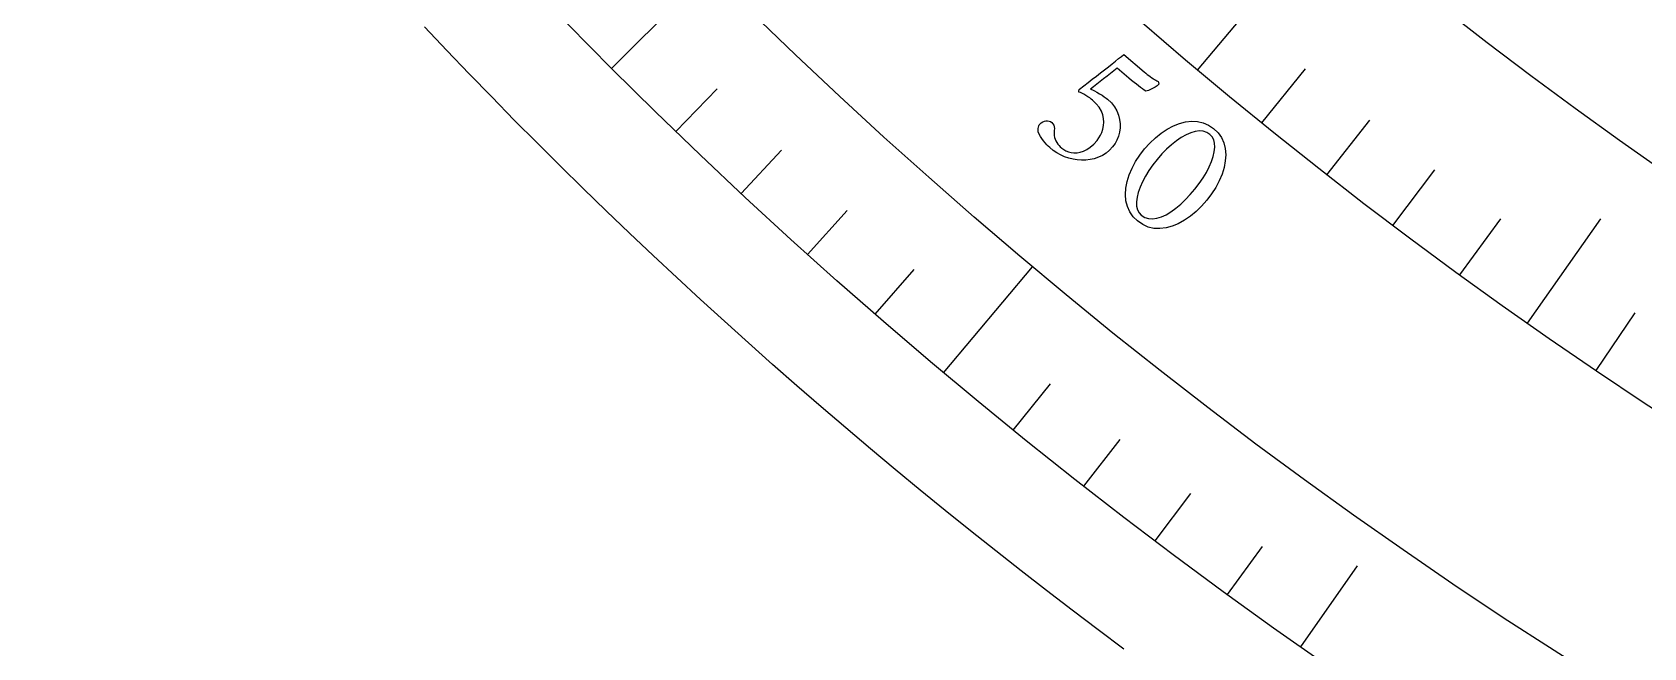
# Model space of a CAD drawing. Header units: millimetres. Extents: x -60 to 60, y -60 to 77.
# Drawn here: x -48.18 to -29.82, y -48.18 to -41.16 of the extents above; entities that cross this region are included whole.
import ezdxf

# ---------------------------------------------------------------- set-up
doc = ezdxf.new("R2010")
doc.units = ezdxf.units.MM
for name, color, linetype in [('CUT_OUTER', 1, 'Continuous'), ('ENGRAVE', 7, 'Continuous'), ('ENGRAVE_FINE', 8, 'Continuous'), ('TEXT', 5, 'Continuous')]:
    doc.layers.add(name, color=color, linetype=linetype)

msp = doc.modelspace()

# ---------------------------------------------------------------- linework, layer by layer
at = {"layer": 'CUT_OUTER'}
msp.add_lwpolyline([(-35.742, -48.1925), (-36.037, -47.9722), (-36.3307, -47.7502), (-36.623, -47.5264), (-36.9139, -47.3008), (-37.2034, -47.0734), (-37.4916, -46.8442), (-37.7783, -46.6133), (-38.0636, -46.3806), (-38.3475, -46.1462), (-38.6299, -45.91), (-38.9109, -45.6721), (-39.1904, -45.4325), (-39.4684, -45.1912), (-39.7449, -44.9482), (-40.02, -44.7035), (-40.2935, -44.4571), (-40.5656, -44.209), (-40.8361, -43.9593), (-41.105, -43.7079), (-41.3724, -43.4548), (-41.6383, -43.2002), (-41.9026, -42.9438), (-42.1653, -42.6859), (-42.4264, -42.4264), (-42.6859, -42.1653), (-42.9438, -41.9026), (-43.2002, -41.6383), (-43.4548, -41.3724), (-43.7079, -41.105)], dxfattribs=at)
at = {"layer": 'ENGRAVE'}
for points in [[(-34.9034, -41.5962), (-33.6306, -40.0794)], [(-41.5779, -41.5779), (-40.7824, -40.7824)], [(-31.1452, -44.48), (-30.3124, -43.2905)], [(-37.7959, -45.0434), (-36.7835, -43.8369)], [(-33.7263, -48.1661), (-33.081, -47.2446)]]:
    msp.add_lwpolyline(points, dxfattribs=at)
for radius in [58.8, 58.8, 57.225, 54.3, 54.3, 51.99, 47.7, 47.7, 45.18]:
    msp.add_circle((0, 0), radius, dxfattribs=at)
at = {"layer": 'ENGRAVE_FINE'}
for points in [[(-34.1721, -42.199), (-33.6737, -41.5835)], [(-40.8459, -42.2972), (-40.377, -41.8116)], [(-33.4304, -42.789), (-32.9428, -42.1649)], [(-40.1015, -43.0036), (-39.6412, -42.5099)], [(-32.6786, -43.3659), (-32.2019, -42.7334)], [(-39.3449, -43.6969), (-38.8932, -43.1953)], [(-31.9167, -43.9296), (-31.4512, -43.2889)], [(-38.5763, -44.3769), (-38.1334, -43.8675)], [(-30.3642, -45.0167), (-29.9213, -44.3601)], [(-37.004, -45.6962), (-36.5792, -45.1716)], [(-36.2009, -46.335), (-35.7853, -45.8031)], [(-35.3867, -46.9598), (-34.9805, -46.4207)], [(-34.5618, -47.5702), (-34.165, -47.0241)]]:
    msp.add_lwpolyline(points, dxfattribs=at)
at = {"layer": 'TEXT'}
for points in [[(-35.9288, -41.9282), (-35.8855, -41.9699), (-35.8503, -42.0139), (-35.8232, -42.0602), (-35.8042, -42.1087), (-35.7923, -42.1582), (-35.7865, -42.2073), (-35.7868, -42.2559), (-35.7933, -42.3042), (-35.8053, -42.3505), (-35.8222, -42.3936), (-35.8441, -42.4333), (-35.871, -42.4698), (-35.9074, -42.5083), (-35.9465, -42.5411), (-35.9885, -42.5682), (-36.0333, -42.5895), (-36.0799, -42.6054), (-36.1273, -42.6164), (-36.1755, -42.6224), (-36.2246, -42.6234), (-36.2738, -42.6197), (-36.3224, -42.6117), (-36.3704, -42.5993), (-36.4177, -42.5826), (-36.4637, -42.562), (-36.5074, -42.538), (-36.5488, -42.5104), (-36.588, -42.4793), (-36.6042, -42.4644), (-36.6214, -42.4466), (-36.6396, -42.426), (-36.6587, -42.4026), (-36.6772, -42.3775), (-36.6934, -42.3521), (-36.7073, -42.3264), (-36.7189, -42.3003), (-36.7197, -42.2938), (-36.72, -42.2849), (-36.7197, -42.2737), (-36.7187, -42.2602), (-36.7166, -42.2461), (-36.7126, -42.2332), (-36.7068, -42.2216), (-36.6992, -42.2111), (-36.6837, -42.1959), (-36.667, -42.1845), (-36.6492, -42.177), (-36.6303, -42.1734), (-36.6116, -42.1733), (-36.5945, -42.1765), (-36.5789, -42.1829), (-36.565, -42.1927), (-36.5508, -42.2078), (-36.5411, -42.2245), (-36.5359, -42.2429), (-36.5352, -42.2629), (-36.5363, -42.2835), (-36.5368, -42.3035), (-36.5364, -42.3228), (-36.5354, -42.3415), (-36.5325, -42.3626), (-36.5269, -42.3829), (-36.5186, -42.4024), (-36.5077, -42.4212), (-36.495, -42.439), (-36.4815, -42.4555), (-36.4671, -42.4708), (-36.4518, -42.4849), (-36.429, -42.5019), (-36.4034, -42.516), (-36.3753, -42.5272), (-36.3444, -42.5355), (-36.3115, -42.5396), (-36.2769, -42.5382), (-36.2408, -42.5314), (-36.2032, -42.5192), (-36.1646, -42.5003), (-36.1259, -42.4736), (-36.0869, -42.4391), (-36.0477, -42.3968), (-36.0273, -42.3696), (-36.0097, -42.3391), (-35.9948, -42.3054), (-35.9826, -42.2685), (-35.9746, -42.2294), (-35.9722, -42.1892), (-35.9752, -42.1477), (-35.9838, -42.1051), (-35.9995, -42.0624), (-36.0241, -42.0204), (-36.0574, -41.9792), (-36.0996, -41.9387), (-36.1142, -41.927), (-36.1318, -41.9142), (-36.1525, -41.9004), (-36.1762, -41.8856), (-36.2, -41.8717), (-36.221, -41.8608), (-36.2392, -41.8528), (-36.2547, -41.8478), (-36.2567, -41.8452), (-36.2578, -41.8419), (-36.2579, -41.8377), (-36.2572, -41.8326), (-36.2558, -41.8274), (-36.2537, -41.8224), (-36.2511, -41.8178), (-36.2478, -41.8135), (-36.1998, -41.7763), (-36.1518, -41.7389), (-36.1039, -41.7016), (-36.0559, -41.6643), (-36.0088, -41.6276), (-35.9634, -41.5921), (-35.9196, -41.5579), (-35.8774, -41.5249), (-35.8381, -41.494), (-35.8028, -41.4659), (-35.7715, -41.4405), (-35.7442, -41.418), (-35.5113, -41.6178), (-35.4948, -41.6316), (-35.4777, -41.645), (-35.4601, -41.6582), (-35.442, -41.6712), (-35.4242, -41.6834), (-35.4077, -41.6943), (-35.3926, -41.7038), (-35.3788, -41.712), (-35.3673, -41.7187), (-35.3591, -41.7234), (-35.3542, -41.7263), (-35.3526, -41.7272), (-35.3507, -41.7329), (-35.3489, -41.7381), (-35.3472, -41.7429), (-35.3457, -41.7472), (-35.3448, -41.7511), (-35.345, -41.7549), (-35.3462, -41.7585), (-35.3484, -41.7619), (-35.3517, -41.7651), (-35.3574, -41.7696), (-35.3654, -41.7755), (-35.3759, -41.7827), (-35.388, -41.7907), (-35.4012, -41.7986), (-35.4154, -41.8065), (-35.4307, -41.8144), (-35.4464, -41.8217), (-35.4619, -41.8278), (-35.4772, -41.8325), (-35.4924, -41.836), (-35.5109, -41.8232), (-35.531, -41.8089), (-35.5528, -41.7932), (-35.5761, -41.7762), (-35.6012, -41.7574), (-35.6279, -41.7364), (-35.6562, -41.7132), (-35.6863, -41.6879), (-35.8192, -41.5737), (-35.8577, -41.6037), (-35.8964, -41.6341), (-35.9353, -41.665), (-35.9743, -41.6962), (-36.0131, -41.727), (-36.0512, -41.7569), (-36.0886, -41.7857), (-36.1253, -41.8135), (-36.1023, -41.8224), (-36.0772, -41.8339), (-36.05, -41.8482), (-36.0206, -41.8651), (-35.9921, -41.8828), (-35.9673, -41.8992), (-35.9462, -41.9143), (-35.9288, -41.9282)], [(-34.722, -42.2618), (-34.6711, -42.3111), (-34.6319, -42.3657), (-34.6045, -42.4257), (-34.5887, -42.4912), (-34.5836, -42.5604), (-34.588, -42.6317), (-34.602, -42.7053), (-34.6256, -42.7809), (-34.6576, -42.8571), (-34.697, -42.932), (-34.7437, -43.0056), (-34.7979, -43.0779), (-34.8573, -43.146), (-34.9196, -43.207), (-34.9849, -43.2609), (-35.0533, -43.3077), (-35.1231, -43.3459), (-35.193, -43.3744), (-35.2629, -43.393), (-35.3328, -43.4018), (-35.4012, -43.3993), (-35.4665, -43.3841), (-35.5286, -43.356), (-35.5876, -43.3153), (-35.6376, -43.2665), (-35.6762, -43.2117), (-35.7035, -43.151), (-35.7194, -43.0842), (-35.7248, -43.0136), (-35.7205, -42.9411), (-35.7065, -42.8666), (-35.683, -42.7903), (-35.6507, -42.7139), (-35.6108, -42.6392), (-35.5632, -42.566), (-35.5079, -42.4945), (-35.4474, -42.4274), (-35.3841, -42.3674), (-35.3181, -42.3144), (-35.2492, -42.2686), (-35.1791, -42.2311), (-35.1093, -42.2035), (-35.0398, -42.1856), (-34.9705, -42.1775), (-34.9031, -42.1804), (-34.8392, -42.1954), (-34.7789, -42.2225), (-34.722, -42.2618)], [(-34.7633, -42.3288), (-34.7991, -42.3059), (-34.8391, -42.2928), (-34.8831, -42.2895), (-34.9312, -42.2959), (-34.9822, -42.3109), (-35.0348, -42.3336), (-35.0892, -42.3638), (-35.1451, -42.4016), (-35.2015, -42.4461), (-35.257, -42.4961), (-35.3116, -42.5519), (-35.3654, -42.6132), (-35.4152, -42.6767), (-35.4596, -42.7403), (-35.4984, -42.8041), (-35.5318, -42.8681), (-35.5589, -42.9305), (-35.5792, -42.9896), (-35.5926, -43.0454), (-35.5992, -43.0979), (-35.5982, -43.1455), (-35.5887, -43.1866), (-35.5709, -43.2213), (-35.5448, -43.2494), (-35.5059, -43.2745), (-35.4635, -43.2888), (-35.4176, -43.2922), (-35.3682, -43.2849), (-35.3163, -43.2681), (-35.263, -43.2434), (-35.2084, -43.2106), (-35.1524, -43.1699), (-35.0963, -43.1228), (-35.0414, -43.0709), (-34.9877, -43.0142), (-34.9352, -42.9527), (-34.8855, -42.8882), (-34.8416, -42.8244), (-34.8036, -42.7613), (-34.7715, -42.6988), (-34.7457, -42.6382), (-34.7266, -42.5809), (-34.7142, -42.5268), (-34.7086, -42.4759), (-34.7103, -42.4298), (-34.72, -42.39), (-34.7376, -42.3563), (-34.7633, -42.3288)]]:
    msp.add_lwpolyline(points, close=True, dxfattribs=at)

doc.saveas('drawing.dxf')
